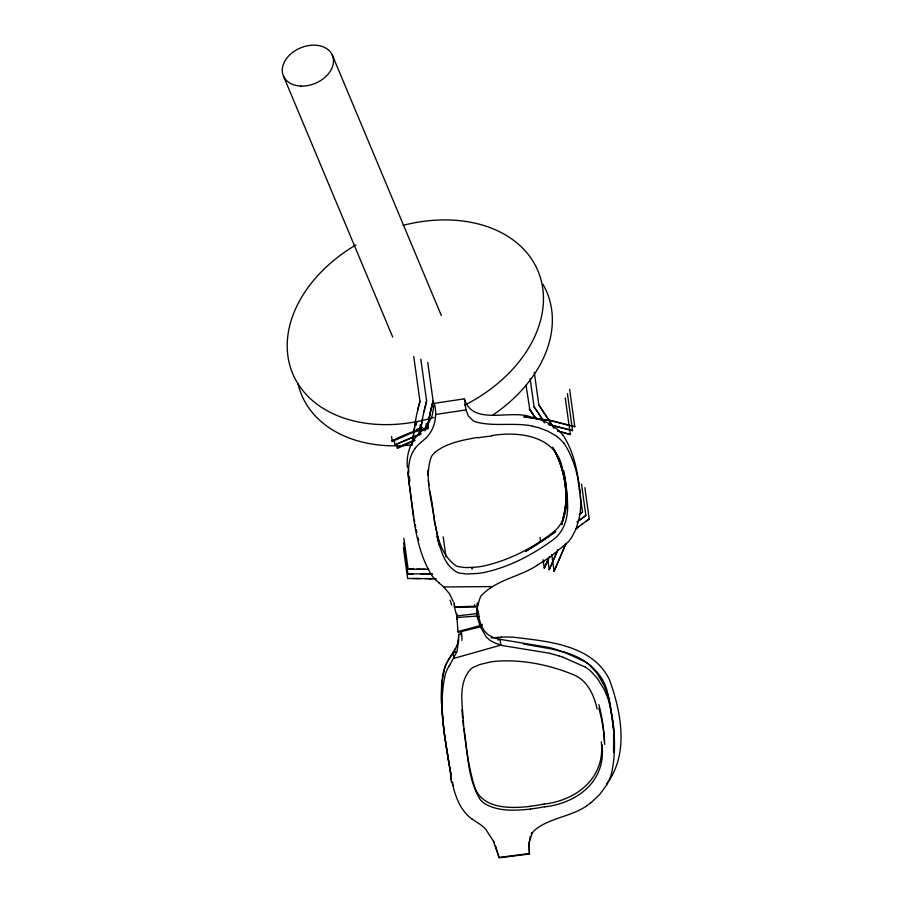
<?xml version="1.0" encoding="UTF-8"?>
<svg xmlns="http://www.w3.org/2000/svg" width="903" height="903" viewBox="0 0 903 903"><rect width="100%" height="100%" fill="white"/><g stroke="black" fill="none" stroke-linecap="round" stroke-linejoin="round"><path stroke-width="1.35" d="M562.208 522.905C569.658 498.275 565.741 470.971 553.483 448.543M565.571 506.041C567.389 486.424 563.167 466.524 553.81 449.197M565.831 500.883L565.278 508.829M613.6 752.492L613.611 734.195M457.02 614.029L457.031 618.657M458.78 634.098L458.611 636.547M529.892 416.655C509.8 409.544 472.303 426.081 464.402 398.821L434.253 403.348L432.097 416.069L427.232 425.663A39.709 26.198 -13.2 0 1 424.139 429.252C411.971 437.876 405.831 452.572 407.388 467.37M441.612 683.131L441.375 700.638M434.253 403.348C437.436 414.421 435.302 427.221 427.785 436.081A39.201 25.848 -13.2 0 1 425.426 438.497L418.653 444.49A37.576 28.84 -2.6 0 0 415.041 448.441M565.549 506.301L561.745 524.474L565.12 509.992M412.073 445.066L415.222 422.164M613.588 749.242L614.074 737.627A199.191 176.367 -7.9 0 0 613.193 722.829L608.441 697.071M412.129 444.457L415.809 419.015A177.078 34.472 88.4 0 1 417.717 410.007L419.985 401.35L413.755 356.527M441.894 682.183L444.795 667.689M458.476 637.879L457.787 641.807M419.85 434.636L420.132 432.593M419.827 434.828L422.886 416.554L426.611 400.977L420.809 359.168M420.234 431.916L422.435 418.857M427.887 425.2L427.435 427.909L428.823 419.918M427.796 425.742L428.067 424.128M427.977 424.67L428.338 422.536M428.157 423.597L429.715 415.346M428.632 420.956L429.139 418.224M429.252 417.637L429.365 417.062M428.914 419.398L430.189 413.089M429.478 416.486L430.426 411.982M429.828 414.77L430.923 409.725M430.302 412.536L433.124 401.079L427.751 362.396M579.365 517.78L576.069 528.876L571.836 537.161A42.938 36.933 -9.8 0 1 567.603 542.545L550.164 556.948M423.925 411.621L426.611 400.977M430.663 410.888L430.787 410.357A139.976 22.248 -88.6 0 1 433.124 401.079L431.07 409.115M530.275 836.246L528.955 844.384L529.395 854.012L499.145 857.85L495.431 845.547M561.745 524.474L562.061 523.424M565.989 543.471L554.092 571.317L551.778 554.589M566 543.482L554.092 571.317M557.873 549.78L551.62 564.296M557.704 550.22L549.182 569.691L547.636 558.539M549.272 556.835L546.168 563.867M548.787 557.964L544.272 568.077L543.109 559.702M546.552 563.02L546.925 562.174M551.135 565.38L549.182 569.691M545.412 565.549L545.796 564.702L544.272 568.077L544.656 567.231M531.246 833.661L531.856 832.419M455.033 649.144L449.592 657.892M449.13 665.872L447.403 669.1A46.9 42.238 -4.5 0 0 445.585 673.503C437.018 707.963 446.59 743.733 451.207 778.126M606.647 785.046L599.705 794.403L591.262 802.553M450.394 663.784L456.941 651.718L458.735 639.538M415.098 448.464C409.059 456.444 408.145 466.862 408.54 476.524M606.59 784.018C629.267 754.219 621.298 712.275 609.435 679.62C592.289 644.674 547.692 641.367 513.559 637.225A123.858 109.658 -7.9 0 0 501.425 637.1M455.586 651.221C448.678 657.339 444.4 666.019 442.73 675.026C438.531 708.505 445.8 742.232 450.902 775.248M434.67 452.629C446.646 442.786 462.652 440.19 477.473 437.413M585.878 521.449L589.207 518.977L584.862 487.643M580.866 513.299L582.525 512.08L580.245 495.623M581.509 484.087L585.866 515.523L579.568 520.162M581.69 524.519L589.207 518.977M579.195 514.529L582.525 512.08M576.972 522.058L585.866 515.523M577.502 527.6L579.184 526.37M582.525 523.909L575.832 528.831L578.349 526.98M555.83 531.495L551.248 534.745M554.69 532.307L547.444 537.398M537.161 565.346C519.914 576.622 497.293 579.579 482.495 594.49C478.838 595.822 477.258 613.013 477.315 603.091M550.096 535.547L544.43 539.475M546.687 537.917L540.434 542.161M543.662 539.983L526.156 551.09M538.786 543.256L525.523 551.451M489.81 588.316L490.397 587.932M586.69 805.882C570.651 816.955 549.216 817.768 534.328 830.444A19.166 19.087 17.9 0 0 531.957 833.74L529.214 842.33L529.395 854.012M394.871 444.897L420.9 433.835L394.871 444.897L394.193 439.998M415.053 440.438L397.501 448.328L396.812 443.429M428.169 427.221L410.775 433.293L392.252 441.499L391.563 436.6M479.64 625.226L481.017 624.797L481.118 628.183L486.299 637.021L490.081 640.441L495.104 643.094L502.915 645.645L549.713 653.253M497.767 639.99L500.025 639.324L549.001 647.451A113.53 102.174 -8.6 0 1 558.912 650.408A118.191 106.565 -8.9 0 1 563.788 652.237M455.417 651.797L453.092 652.429L453.916 658.377L500.793 645.137L500.025 639.324L493.444 637.586L488.365 634.922L484.539 631.186L481.547 626.05M454.265 603.26L454.491 607.324L477.518 607.019L476.739 615.846L480.565 626.851L458.16 632.326L457.956 631.558L480.159 625.598L481.017 624.797L478.59 616.67M544.272 804.088C577.604 800.103 605.45 777.144 601.308 741.882M544.644 806.853C578.191 803.015 606.556 780.35 601.906 744.727M435.81 414.432L465.971 409.939L468.341 415.99L472.958 420.527A19.166 11.987 -4.9 0 0 476.05 422.006C494.37 426.893 513.886 422.22 532.465 426.081M472.145 819.089L480.61 824.721A40.15 39.788 -36.7 0 1 482.439 826.177A36.38 36.052 -47.7 0 1 485.814 829.417L493.23 840.828L499.054 857.41L529.305 853.527M491.119 637.936L501.425 637.112M456.613 615.981L476.434 613.679L477.066 608.622L476.773 616.06L456.839 617.55L456.489 614.92M530.546 809.111C515.308 810.544 498.49 811.797 484.798 803.704A23.072 22.123 -2.3 0 1 480.272 799.708C466.907 777.878 467.822 750.427 463.589 725.831C463.239 707.32 456.85 684.406 470.666 669.179A18.06 16.198 -7.6 0 1 473.104 667.396L479.832 664.518L490.036 662.08A74.735 66.811 -7.9 0 1 496.153 661.233C522.566 659.325 549.476 664.811 573.823 674.857C587.639 680.681 594.05 695.231 597.086 708.979M530.174 806.356C510.353 808.749 480.825 809.111 474.131 785.429C468.657 767.008 466.264 747.819 463.758 728.823M491.627 435.596C519.88 430.912 557.219 436.07 562.625 469.65A187.339 151.173 -32.8 0 1 567.535 503.106C568.427 516.956 564.431 531.89 552.512 540.208C531.935 555.164 508.57 567.389 483.5 572.592A74.735 65.501 -7.9 0 1 477.382 573.473L466.907 573.992L459.65 573.145A18.06 15.78 -7.7 0 1 456.805 572.141C439.795 562.185 439.151 539.475 434.546 522.385C432.39 500.984 423.733 477.777 431.318 456.771A23.072 17.981 -5 0 1 434.625 452.606M472.72 568.664L471.547 568.732M432.571 573.981L407.896 573.811L403.618 542.996M429.433 578.654L436.081 578.665M431.86 573.981L420.922 573.924M425.076 578.631L435.438 578.665M428.733 569.296L416.836 569.229M425.516 569.285L408.145 569.15L403.855 538.278M430.889 578.654L407.637 578.484L403.37 547.715M413.45 578.541L420.719 578.597M492.428 586.566L443.723 586.961L438.835 582.796M408.145 569.15L413.935 569.206M412.953 573.856L407.896 573.811M523.356 643.997L551.146 648.873A198.118 175.419 -7.9 0 1 559.454 651.007C582.446 655.601 604.073 671.279 608.159 695.649A184.697 163.522 -7.9 0 1 610.281 704.306L613.363 729.161M537.691 427.333L547.839 431.137L556.858 436.363M574.805 426.701L550.458 420.516L524.011 416.825L550.458 420.516L574.805 426.701L569.612 389.283M572.57 430.618L548.482 424.433L572.57 430.618L567.434 393.652M570.335 434.557L557.806 430.957L570.335 434.557L565.255 398.009M536.472 418.258L546.654 422.311L554.498 426.893M562.998 657.26L585.426 667.148M563.856 652.101L584.715 661.515M436.149 580.324L434.478 578.609A46.9 40.748 -5.1 0 1 431.51 574.974C414.567 546.947 413.36 512.802 408.799 481.152M443.802 587.052L449.615 593.903L453.351 601.793M563.969 443.215C575.764 461.061 579.974 483.207 580.81 504.292M562.84 434.907C574.06 451.872 578.022 472.732 579.839 492.699M534.316 372.465L538.82 404.86L554.081 428.236M530.163 378.797L534.057 406.858L536.585 410.515M538.82 404.86L553.753 427.729M529.835 409.635L525.997 385.073M534.057 406.858L540.66 416.565M536.224 419.116L529.305 408.867L531.957 412.727M530.366 410.402L535.693 418.303L535.163 417.491M537.093 411.249L544.701 422.83M533.03 414.296L533.56 415.087M534.091 415.888L534.632 416.689M541.168 417.333L544.17 421.994M603.125 683.413L596.748 672.972L589.253 664.834A42.972 38.942 -9.6 0 0 584.704 661.538M552.805 447.222L553.144 447.877M554.465 450.518C562.016 465.248 566.429 481.683 565.876 498.298M332.225 54.88L441.33 315.531M283.576 76.36L392.692 337.011M493.681 841.077L494.302 842.567M454.491 607.324L456.399 614.412M439.309 544.701L439.874 546.473L436.725 536.168M439.874 546.473L437.662 539.373M453.182 784.865L453.566 786.231M418.01 537.578L418.665 540.129M452.471 782.111L452.821 783.488M452.064 782.145C454.762 794.019 458.634 806.323 467.449 815.138A37.576 36.176 3.8 0 0 472.122 819.123M450.981 773.532L450.563 771.659M416.227 529.711L416.791 532.352M450.089 769.435L449.626 767.211M415.166 524.44L415.685 527.07M449.186 764.988L444.084 732.502L441.42 701.868M414.217 519.281L414.68 521.844M413.755 516.685L407.625 472.1M464.402 398.821L465.971 409.939M578.338 481.909L578.913 486.017M579.286 488.76L579.861 492.88M540.005 537.375L540.592 541.563M443.204 536.867L445.992 556.97M429.568 490.295C435.675 514.868 433.203 549.385 455.936 565.741A18.015 15.735 -7.7 0 0 458.78 566.757L466.027 567.615L476.502 567.095A74.012 64.824 -7.9 0 0 482.608 566.226C508.434 560.74 532.68 548.132 553.426 532.048C564.793 523.198 567.366 508.141 566.497 494.573M428.959 485.34L428.417 480.362M463.453 726.102L462.867 720.617M462.596 717.862L461.918 709.634M457.155 619.989L457.956 631.558M427.943 475.384L427.57 470.463M477.439 603.373L477.619 606.161L454.525 606.85L454.288 602.967M542.974 284.298A132.955 96 -22.7 0 1 492.62 415.177M411.655 444.942A132.955 96 -22.7 0 1 297.945 383.561M403.054 225.366A132.955 96 -22.7 0 1 539.622 275.268A132.955 96 -22.7 0 1 464.594 405.21M433.982 417.423A132.955 96 -22.7 0 1 293.498 375.467A132.955 96 -22.7 0 1 355.838 244.973M397.151 447.854A202.204 163.138 -4.3 0 1 402.907 445.055M402.919 445.089A196.73 156.546 -5.2 0 1 408.788 442.436A191.165 150.022 -5.9 0 1 413.269 440.585M391.789 440.89A212.848 170.317 -3.5 0 1 397.873 437.978A207.329 163.082 -4.5 0 1 404.081 435.246A201.617 155.858 -5.4 0 1 410.402 432.684A195.838 148.769 -6.1 0 1 416.836 430.302M416.373 429.501A190.364 141.906 -6.7 0 1 422.514 427.367M423.846 429.941A186.977 134.254 -7.6 0 1 428.417 428.485M417.717 410.007A128.723 19.64 -88.3 0 1 419.985 401.35M418.811 433.891A174.256 30.623 89.9 0 1 420.301 424.782M416.159 425.29A207.464 48.57 85.6 0 1 416.712 422.13M425.076 430.889A183.84 34.562 89.1 0 1 426.295 423.575M474.673 605.123A17.62 4.346 72.2 0 1 474.617 604.626M479.233 616.805A17.62 2.257 77 0 1 477.947 610.281M482.383 625.463A22.959 14.358 74.8 0 1 481.909 624.289M450.078 600.19A38.4 14.764 52.5 0 1 451.635 604.976M461.433 632.235A38.4 28.174 73.6 0 1 461.93 640.351M529.79 416.87A53.762 39.992 -9.5 0 1 536.348 418.461M554.34 427.051A52.667 41.775 -15.1 0 1 562.727 434.964M532.364 426.295A53.762 40.172 -9.6 0 1 537.578 427.525M556.745 436.465A49.688 39.518 -15 0 1 563.89 443.26M580.731 504.303A94.262 79.046 -17.8 0 1 579.252 517.769M550.017 556.801A118.214 102.107 -9.4 0 1 544.351 560.74M544.396 560.786A114.026 98.845 -9 0 1 537.059 565.21M603.08 683.436A96.079 88.133 -19.3 0 1 608.464 697.06M549.667 653.388A114.026 102.66 -8.7 0 1 559.6 656.21M559.634 656.12A116.6 105.245 -9.1 0 1 562.987 657.294M585.404 667.182A42.938 38.942 -9.7 0 1 590.98 671.38L597.425 678.503L603.78 688.82A94.262 86.53 -19.3 0 1 609.107 702.297C614.706 725.752 616.783 750.901 611.275 774.56A49.688 46.877 -23.2 0 1 606.556 785M591.205 802.474A53.762 52.035 -13.6 0 1 586.634 805.803M451.24 779.413A194.1 168.996 41.6 0 1 450.631 776.659M444.795 667.689A47.52 42.791 -4.8 0 1 446.601 663.254L448.328 659.991A81.631 73.527 -4.8 0 1 449.671 657.926M451.477 782.201A197.599 172.18 41.2 0 1 450.62 778.16M449.197 665.906A80.232 72.364 -3.9 0 1 450.473 663.818M457.99 641.864A33.14 31.007 28.1 0 1 455.101 649.189M458.882 636.626A37.508 28.061 77.8 0 1 458.735 637.981M460.27 633.263A23.026 9.764 87.3 0 1 460.191 634.922M456.862 619.04A4.041 0.587 86.6 0 1 456.895 619.424M456.489 613.882A4.041 0.948 -89.8 0 1 456.625 614.367M408.664 472.246A188.061 141.489 28 0 1 408.359 467.528M438.96 582.695A75.626 65.343 -3.8 0 1 436.262 580.234M409.781 481.276A191.312 144.266 27.8 0 1 409.454 476.671M563.732 470.632A194.574 156.535 -34 0 1 566.576 494.562M477.552 437.842A170.78 124.49 -8 0 1 491.661 436.025M598.881 704.679A193.061 175.193 -36.7 0 1 604.468 741.476M544.249 803.997A162.585 158.691 -7.7 0 1 530.163 806.266M598.892 708.37A188.456 171.333 -35.9 0 1 604.649 744.365M544.611 806.718A170.78 166.66 -7.7 0 1 530.535 808.975M300.947 86.067A26.593 19.2 -22.7 0 0 332.733 56.155A26.593 19.2 -22.7 0 0 290.021 54.631A26.593 19.2 -22.7 0 0 300.947 86.067"/></g></svg>
